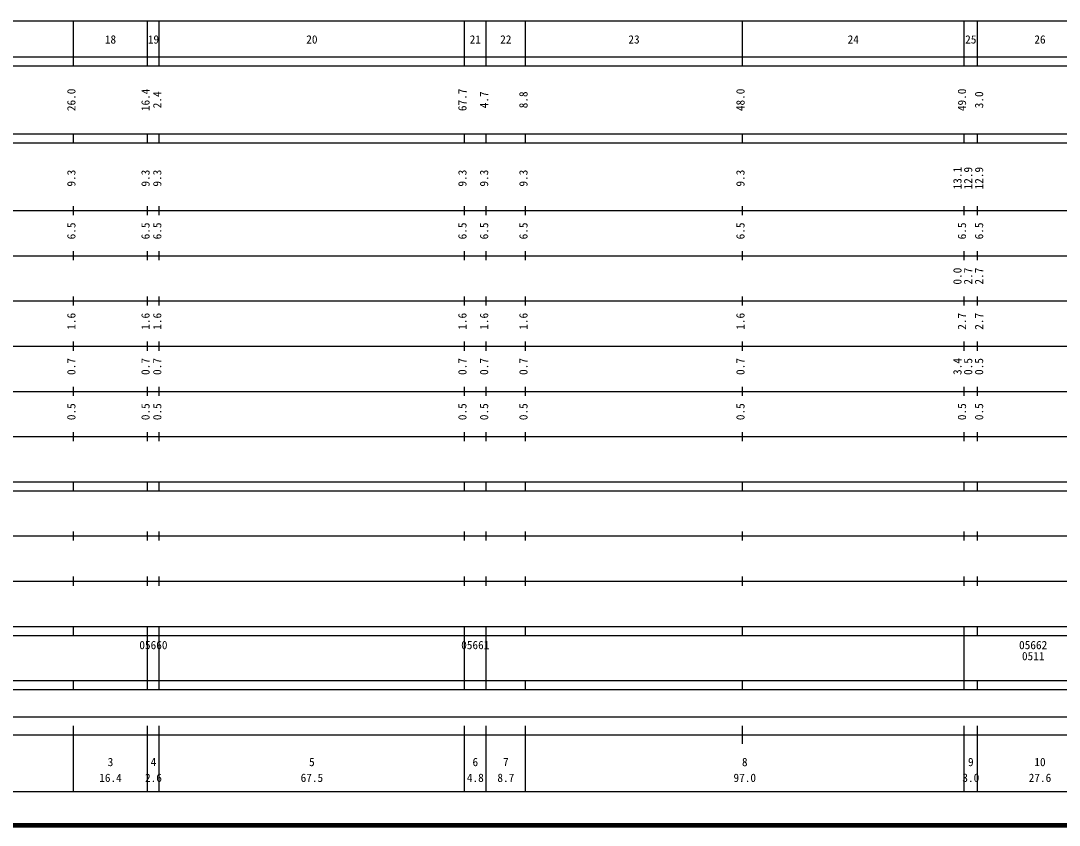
# Model space of a CAD drawing. Units: millimetres on the paper, enlarged 1000 times. Extents: x 40000 to 680000, y 20000 to 380000.
# Drawn here: x 256354 to 486060, y 20000 to 198000 of the extents above; entities that cross this region are included whole.
import ezdxf
from ezdxf.enums import TextEntityAlignment as Align

# ---------------------------------------------------------------- set-up
doc = ezdxf.new("R2010")
doc.units = ezdxf.units.MM
doc.header["$LTSCALE"] = 1000
doc.layers.add('M-TTL', color=2, linetype='Continuous', lineweight=140)
doc.layers.add('M-TTL-BAND', color=7, linetype='Continuous', lineweight=25)
doc.styles.add('ＭＳ ゴシック', font='')
doc.styles.get('ＭＳ ゴシック').set_extended_font_data('MS Gothic')

msp = doc.modelspace()

# ---------------------------------------------------------------- linework, layer by layer
at = {"layer": 'M-TTL'}
msp.add_line((40000, 20000), (680000, 20000), dxfattribs=at)
at = {"layer": 'M-TTL-BAND'}
for p, q in [((68000, 198000), (579000, 198000)), ((268000, 188000), (268000, 198000)), ((284400, 188000), (284400, 198000)), ((287000, 188000), (287000, 198000)), ((354500, 188000), (354500, 198000)), ((359300, 188000), (359300, 198000)), ((368000, 188000), (368000, 198000)), ((416000, 188000), (416000, 198000)), ((465000, 188000), (465000, 198000)), ((468000, 188000), (468000, 198000)), ((40000, 190000), (579000, 190000)), ((40000, 188000), (579000, 188000)), ((40000, 173000), (579000, 173000)), ((268000, 171000), (268000, 173000)), ((284400, 171000), (284400, 173000)), ((287000, 171000), (287000, 173000)), ((354500, 171000), (354500, 173000)), ((359300, 171000), (359300, 173000)), ((368000, 171000), (368000, 173000)), ((416000, 171000), (416000, 173000)), ((465000, 171000), (465000, 173000)), ((468000, 171000), (468000, 173000)), ((40000, 171000), (579000, 171000)), ((268000, 155000), (268000, 157000)), ((284400, 155000), (284400, 157000)), ((287000, 155000), (287000, 157000)), ((354500, 155000), (354500, 157000)), ((359300, 155000), (359300, 157000)), ((368000, 155000), (368000, 157000)), ((416000, 155000), (416000, 157000)), ((465000, 155000), (465000, 157000)), ((468000, 155000), (468000, 157000)), ((40000, 156000), (579000, 156000)), ((46000, 146000), (579000, 146000)), ((268000, 145000), (268000, 147000)), ((284400, 145000), (284400, 147000)), ((287000, 145000), (287000, 147000)), ((354500, 145000), (354500, 147000)), ((359300, 145000), (359300, 147000)), ((368000, 145000), (368000, 147000)), ((416000, 145000), (416000, 147000)), ((465000, 145000), (465000, 147000)), ((468000, 145000), (468000, 147000)), ((52000, 136000), (579000, 136000)), ((268000, 135000), (268000, 137000)), ((284400, 135000), (284400, 137000)), ((287000, 135000), (287000, 137000)), ((354500, 135000), (354500, 137000)), ((359300, 135000), (359300, 137000)), ((368000, 135000), (368000, 137000)), ((416000, 135000), (416000, 137000)), ((465000, 135000), (465000, 137000)), ((468000, 135000), (468000, 137000)), ((268000, 125000), (268000, 127000)), ((284400, 125000), (284400, 127000)), ((287000, 125000), (287000, 127000)), ((354500, 125000), (354500, 127000)), ((359300, 125000), (359300, 127000)), ((368000, 125000), (368000, 127000)), ((416000, 125000), (416000, 127000)), ((465000, 125000), (465000, 127000)), ((468000, 125000), (468000, 127000)), ((46000, 126000), (579000, 126000)), ((52000, 116000), (579000, 116000)), ((268000, 115000), (268000, 117000)), ((284400, 115000), (284400, 117000)), ((287000, 115000), (287000, 117000)), ((354500, 115000), (354500, 117000)), ((359300, 115000), (359300, 117000)), ((368000, 115000), (368000, 117000)), ((416000, 115000), (416000, 117000)), ((465000, 115000), (465000, 117000)), ((468000, 115000), (468000, 117000)), ((46000, 106000), (579000, 106000)), ((268000, 105000), (268000, 107000)), ((284400, 105000), (284400, 107000)), ((287000, 105000), (287000, 107000)), ((354500, 105000), (354500, 107000)), ((359300, 105000), (359300, 107000)), ((368000, 105000), (368000, 107000)), ((416000, 105000), (416000, 107000)), ((465000, 105000), (465000, 107000)), ((468000, 105000), (468000, 107000)), ((40000, 96000), (579000, 96000)), ((268000, 94000), (268000, 96000)), ((284400, 94000), (284400, 96000)), ((287000, 94000), (287000, 96000)), ((354500, 94000), (354500, 96000)), ((359300, 94000), (359300, 96000)), ((368000, 94000), (368000, 96000)), ((416000, 94000), (416000, 96000)), ((465000, 94000), (465000, 96000)), ((468000, 94000), (468000, 96000)), ((40000, 94000), (579000, 94000)), ((268000, 83000), (268000, 85000)), ((284400, 83000), (284400, 85000)), ((287000, 83000), (287000, 85000)), ((354500, 83000), (354500, 85000)), ((359300, 83000), (359300, 85000)), ((368000, 83000), (368000, 85000)), ((416000, 83000), (416000, 85000)), ((465000, 83000), (465000, 85000)), ((468000, 83000), (468000, 85000)), ((49000, 84000), (579000, 84000)), ((40000, 74000), (579000, 74000)), ((268000, 73000), (268000, 75000)), ((284400, 73000), (284400, 75000)), ((287000, 73000), (287000, 75000)), ((354500, 73000), (354500, 75000)), ((359300, 73000), (359300, 75000)), ((368000, 73000), (368000, 75000)), ((416000, 73000), (416000, 75000)), ((465000, 73000), (465000, 75000)), ((468000, 73000), (468000, 75000)), ((40000, 64000), (579000, 64000)), ((268000, 62000), (268000, 64000)), ((284400, 62000), (284400, 64000)), ((287000, 62000), (287000, 64000)), ((354500, 62000), (354500, 64000)), ((359300, 62000), (359300, 64000)), ((368000, 62000), (368000, 64000)), ((416000, 62000), (416000, 64000)), ((465000, 62000), (465000, 64000)), ((468000, 62000), (468000, 64000)), ((40000, 62000), (579000, 62000)), ((284400, 52000), (284400, 62000)), ((287000, 52000), (287000, 62000)), ((354500, 52000), (354500, 62000)), ((359300, 52000), (359300, 62000)), ((465000, 52000), (465000, 62000)), ((40000, 52000), (579000, 52000)), ((268000, 50000), (268000, 52000)), ((284400, 50000), (284400, 52000)), ((287000, 50000), (287000, 52000)), ((354500, 50000), (354500, 52000)), ((359300, 50000), (359300, 52000)), ((368000, 50000), (368000, 52000)), ((416000, 50000), (416000, 52000)), ((465000, 50000), (465000, 52000)), ((468000, 50000), (468000, 52000)), ((40000, 50000), (579000, 50000)), ((71000, 44000), (555000, 44000)), ((268000, 27500), (268000, 42000)), ((284400, 27500), (284400, 42000)), ((287000, 27500), (287000, 42000)), ((354500, 27500), (354500, 42000)), ((359300, 27500), (359300, 42000)), ((368000, 27500), (368000, 42000)), ((416000, 38000), (416000, 42000)), ((465000, 27500), (465000, 42000)), ((468000, 27500), (468000, 42000)), ((40000, 40000), (579000, 40000)), ((68000, 27500), (579000, 27500))]:
    msp.add_line(p, q, dxfattribs=at)

# ---------------------------------------------------------------- texts
at = {"layer": 'M-TTL-BAND', "style": 'ＭＳ ゴシック'}
for s, p in [('18', (276200, 192405)), ('19', (285700, 192405)), ('20', (320750, 192405)), ('21', (356900, 192405)), ('22', (363650, 192405)), ('23', (392000, 192405)), ('24', (440500, 192405)), ('25', (466500, 192405)), ('26', (481800, 192405)), ('0511', (480300, 55960)), ('3', (276200, 32523)), ('4', (285700, 32523)), ('5', (320750, 32523)), ('6', (356900, 32523)), ('7', (363650, 32523)), ('8', (416500, 32523)), ('9', (466500, 32523)), ('10', (481800, 32523)), ('16.4', (276200, 29033)), ('2.6', (285700, 29033)), ('67.5', (320750, 29033)), ('4.8', (356900, 29033)), ('8.7', (363650, 29033)), ('97.0', (416500, 29033)), ('3.0', (466500, 29033)), ('27.6', (481800, 29033))]:
    msp.add_text(s, height=1833, dxfattribs=at).set_placement(p, align=Align.BOTTOM_CENTER)
for s, p in [('26.0', (269000, 180500)), ('16.4', (285400, 180500)), ('2.4', (288000, 180500)), ('67.7', (355500, 180500)), ('4.7', (360300, 180500)), ('8.8', (369000, 180500)), ('48.0', (417000, 180500)), ('49.0', (466000, 180500)), ('3.0', (469789, 180500)), ('13.1', (465000, 163174)), ('12.9', (467370, 163174)), ('12.9', (469789, 163174)), ('9.3', (269000, 163174)), ('9.3', (285400, 163174)), ('9.3', (288000, 163174)), ('9.3', (355500, 163174)), ('9.3', (360300, 163174)), ('9.3', (369000, 163174)), ('9.3', (417000, 163174)), ('6.5', (269000, 151500)), ('6.5', (285400, 151500)), ('6.5', (288000, 151500)), ('6.5', (355500, 151500)), ('6.5', (360300, 151500)), ('6.5', (369000, 151500)), ('6.5', (417000, 151500)), ('6.5', (466000, 151500)), ('6.5', (469789, 151500)), ('0.0', (465000, 141500)), ('2.7', (467370, 141500)), ('2.7', (469789, 141500)), ('1.6', (269000, 131500)), ('1.6', (285400, 131500)), ('1.6', (288000, 131500)), ('1.6', (355500, 131500)), ('1.6', (360300, 131500)), ('1.6', (369000, 131500)), ('1.6', (417000, 131500)), ('2.7', (466000, 131500)), ('2.7', (469789, 131500)), ('0.7', (269000, 121500)), ('0.7', (285400, 121500)), ('0.7', (288000, 121500)), ('0.7', (355500, 121500)), ('0.7', (360300, 121500)), ('0.7', (369000, 121500)), ('0.7', (417000, 121500)), ('3.4', (465000, 121500)), ('0.5', (467370, 121500)), ('0.5', (469789, 121500)), ('0.5', (269000, 111500)), ('0.5', (285400, 111500)), ('0.5', (288000, 111500)), ('0.5', (355500, 111500)), ('0.5', (360300, 111500)), ('0.5', (369000, 111500)), ('0.5', (417000, 111500)), ('0.5', (466000, 111500)), ('0.5', (469789, 111500))]:
    msp.add_text(s, height=1833, rotation=90, dxfattribs=at).set_placement(p, align=Align.BOTTOM_CENTER)
for s, p in [('05660', (282575, 58405)), ('05661', (353775, 58405)), ('05662', (477175, 58405))]:
    msp.add_text(s, height=1833, dxfattribs=at).set_placement(p, align=Align.BOTTOM_LEFT)

doc.saveas('drawing.dxf')
